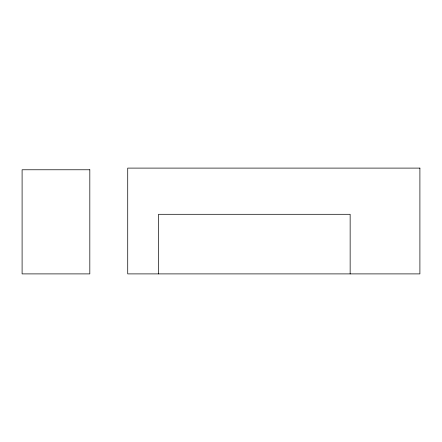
<?xml version="1.0" encoding="UTF-8"?>
<svg xmlns="http://www.w3.org/2000/svg" width="442" height="442" viewBox="0 0 442 442"><rect width="100%" height="100%" fill="white"/><g stroke="black" fill="none" stroke-linecap="round" stroke-linejoin="round"><path stroke-width="0.66" d="M350.147 273.896L350.147 214.298L158.518 214.298L158.518 273.896M419.9 168.104L127.721 168.104L127.721 273.896L419.9 273.896L419.9 168.104M89.82 169.772L22.1 169.772L22.1 273.896L89.82 273.896L89.82 169.772"/></g></svg>
